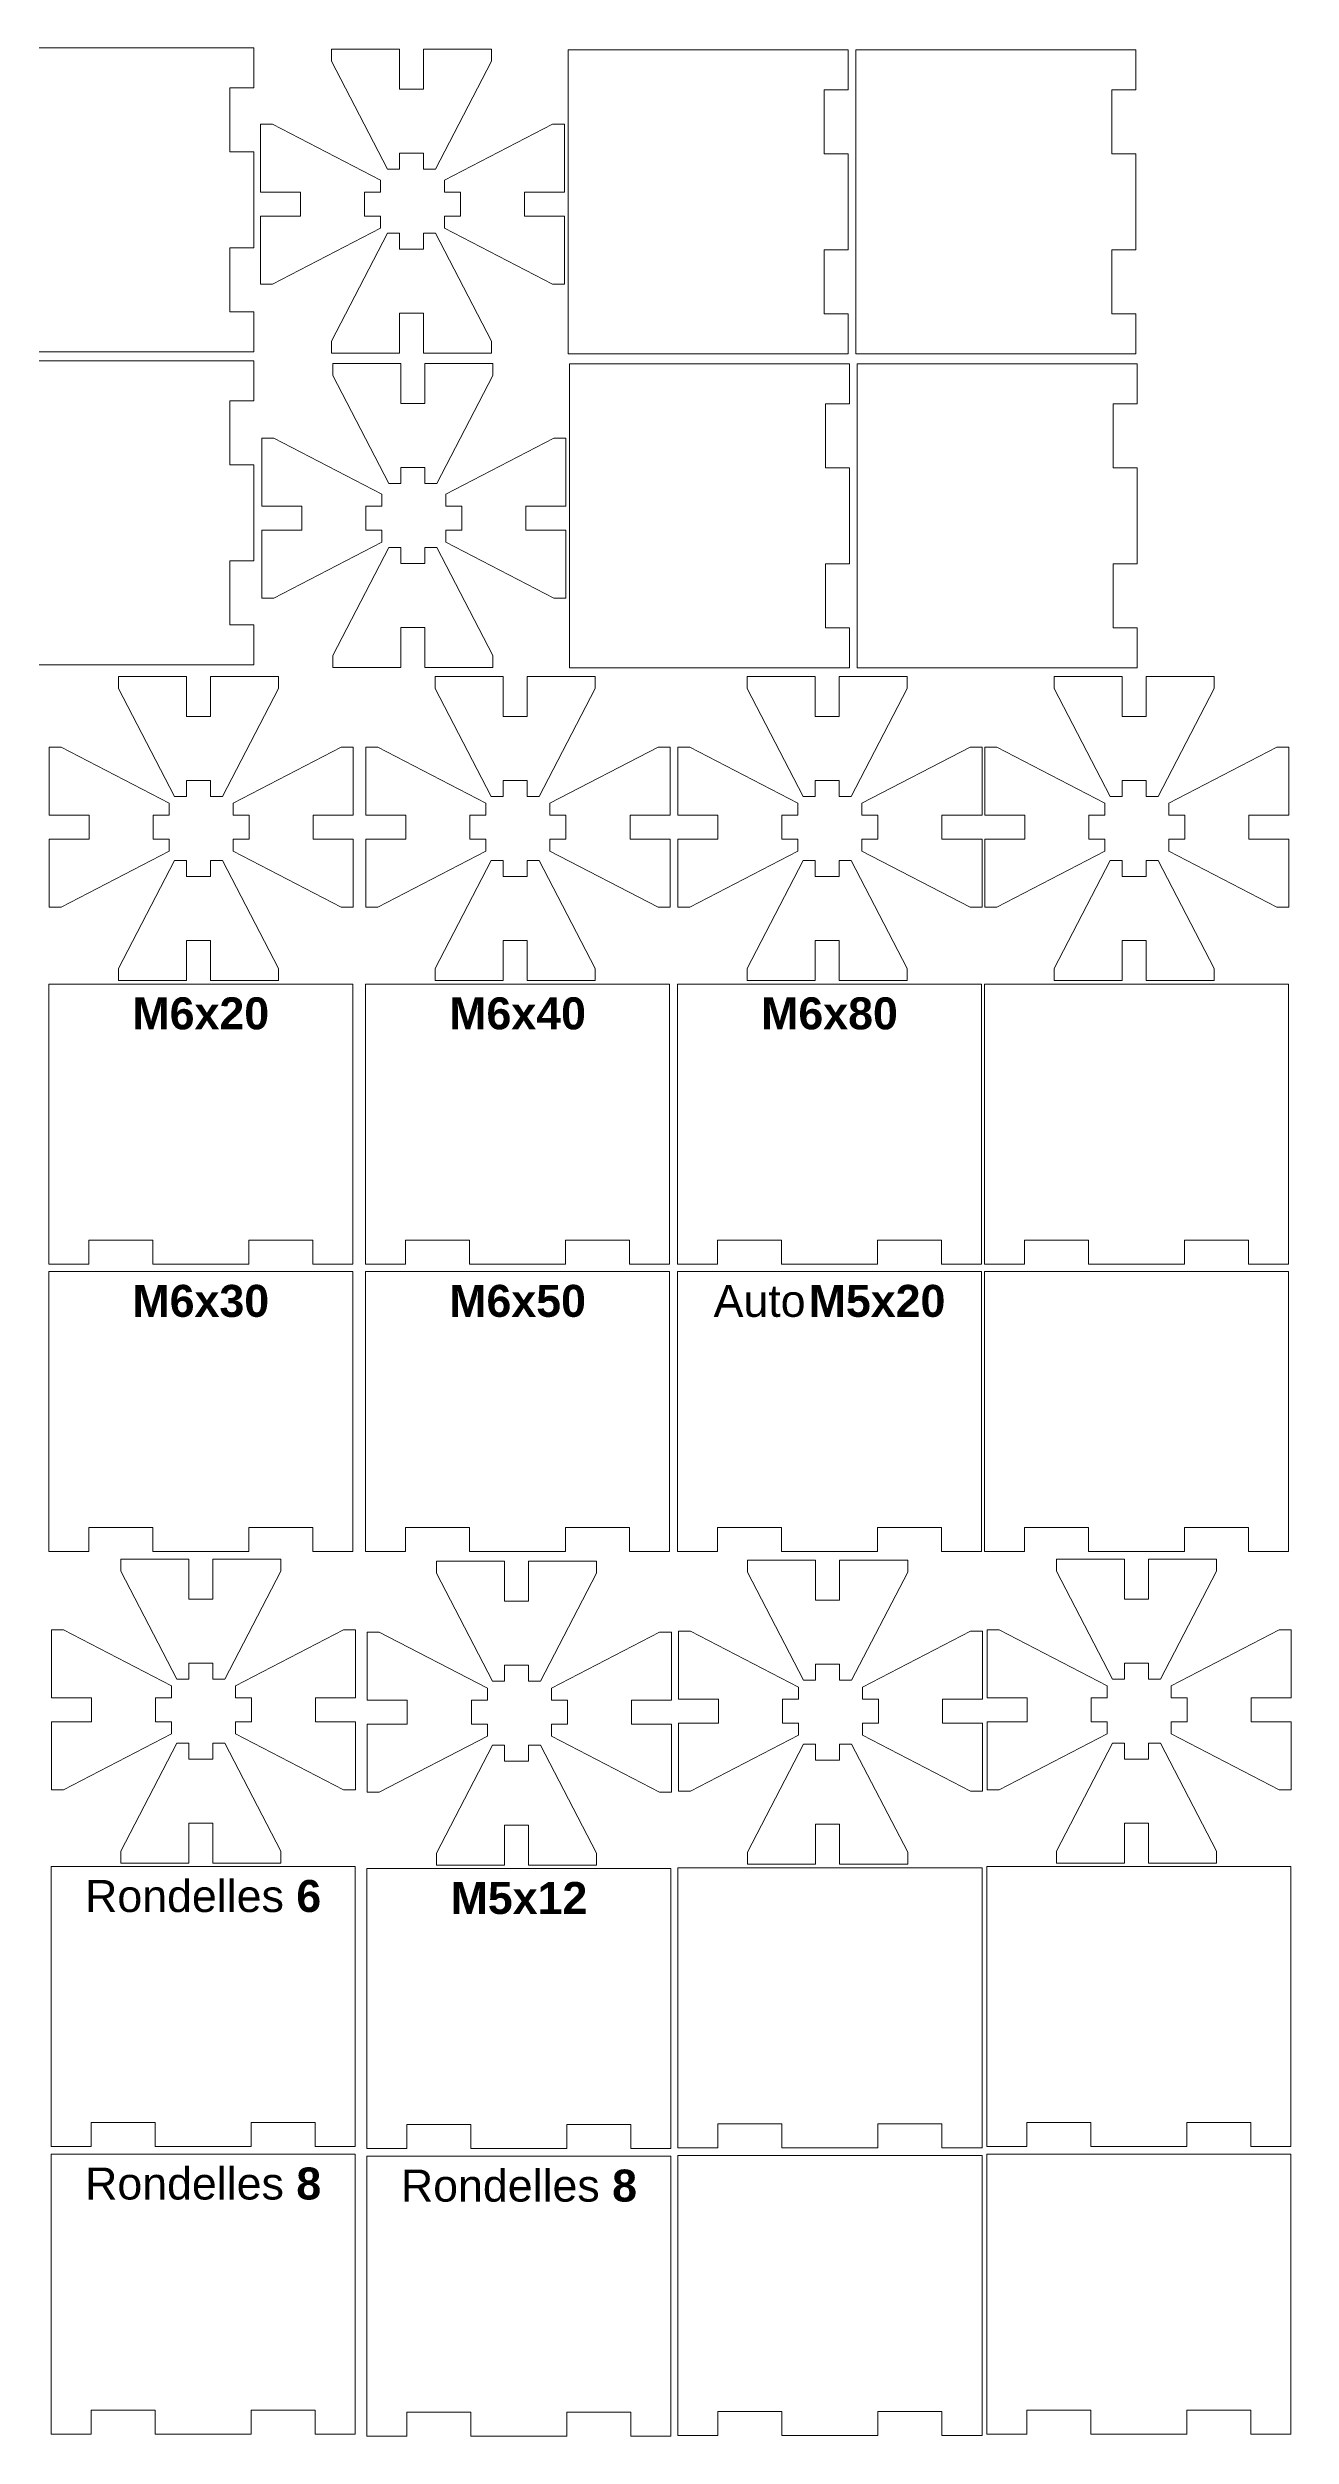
# Model space of a CAD drawing. Header units: millimetres. Extents: x 0 to 641, y 0 to 312.
# Drawn here: x 485.5 to 640.9, y 1 to 299.5 of the extents above; entities that cross this region are included whole.
import ezdxf

# ---------------------------------------------------------------- set-up
doc = ezdxf.new("R2010")
doc.units = ezdxf.units.MM
doc.layers.add('Symbols', color=2, linetype='Continuous', lineweight=100, true_color=0xffff00)
doc.layers.add('VISIBLE', color=7, linetype='Continuous', lineweight=5, true_color=0xffffff)
doc.styles.add('textstyle10', font='')
doc.styles.add('textstyle11', font='')
doc.styles.add('textstyle12', font='')
doc.styles.add('textstyle13', font='')
doc.styles.add('textstyle24', font='')
doc.styles.add('textstyle25', font='')
doc.styles.add('textstyle26', font='')
doc.styles.add('textstyle27', font='')
doc.styles.add('textstyle28', font='')
doc.styles.add('textstyle29', font='')
doc.styles.get('textstyle10').set_extended_font_data('Arial')
doc.styles.get('textstyle11').set_extended_font_data('Arial')
doc.styles.get('textstyle12').set_extended_font_data('Arial')
doc.styles.get('textstyle13').set_extended_font_data('Arial')
doc.styles.get('textstyle24').set_extended_font_data('Arial')
doc.styles.get('textstyle25').set_extended_font_data('Arial')
doc.styles.get('textstyle26').set_extended_font_data('Arial')
doc.styles.get('textstyle27').set_extended_font_data('Arial')
doc.styles.get('textstyle28').set_extended_font_data('Arial')
doc.styles.get('textstyle29').set_extended_font_data('Arial')

msp = doc.modelspace()

# ---------------------------------------------------------------- linework, layer by layer
at = {"layer": 'VISIBLE'}
for p, q in [((511.22, 299.51), (476.22, 299.51)), ((511.22, 294.51), (511.22, 299.51)), ((529.43, 299.32), (520.93, 299.32)), ((529.43, 299.32), (520.93, 299.32)), ((520.93, 299.32), (520.93, 297.82)), ((529.43, 294.32), (529.43, 299.32)), ((540.93, 299.32), (532.43, 299.32)), ((540.93, 299.32), (532.43, 299.32)), ((532.43, 294.32), (532.43, 299.32)), ((540.93, 299.32), (540.93, 297.82)), ((550.52, 261.26), (550.52, 299.26)), ((585.52, 299.26), (550.52, 299.26)), ((585.52, 294.26), (585.52, 299.26)), ((586.46, 261.26), (586.46, 299.26)), ((621.46, 299.26), (586.46, 299.26)), ((621.46, 294.26), (621.46, 299.26)), ((520.93, 297.82), (527.93, 284.32)), ((540.93, 297.82), (533.93, 284.32)), ((511.22, 294.51), (508.22, 294.51)), ((508.22, 294.51), (508.22, 286.51)), ((530.93, 294.32), (529.43, 294.32)), ((530.93, 294.32), (532.43, 294.32)), ((585.52, 294.26), (582.52, 294.26)), ((582.52, 294.26), (582.52, 286.26)), ((621.46, 294.26), (618.46, 294.26)), ((618.46, 294.26), (618.46, 286.26)), ((512.07, 289.97), (512.07, 281.47)), ((512.07, 289.97), (512.07, 281.47)), ((512.07, 289.97), (513.57, 289.97)), ((513.57, 289.97), (527.07, 282.97)), ((548.57, 289.97), (535.07, 282.97)), ((550.07, 289.97), (548.57, 289.97)), ((550.07, 289.97), (550.07, 281.47)), ((508.22, 286.51), (511.22, 286.51)), ((511.22, 274.51), (511.22, 286.51)), ((529.43, 284.32), (527.93, 284.32)), ((529.43, 286.32), (529.43, 284.32)), ((530.93, 286.32), (529.43, 286.32)), ((530.93, 286.32), (532.43, 286.32)), ((532.43, 286.32), (532.43, 284.32)), ((532.43, 284.32), (533.93, 284.32)), ((582.52, 286.26), (585.52, 286.26)), ((585.52, 274.26), (585.52, 286.26)), ((618.46, 286.26), (621.46, 286.26)), ((621.46, 274.26), (621.46, 286.26)), ((517.07, 281.47), (512.07, 281.47)), ((517.07, 279.97), (517.07, 281.47)), ((525.07, 279.97), (525.07, 281.47)), ((525.07, 281.47), (527.07, 281.47)), ((527.07, 281.47), (527.07, 282.97)), ((535.07, 281.47), (535.07, 282.97)), ((537.07, 281.47), (535.07, 281.47)), ((537.07, 279.97), (537.07, 281.47)), ((545.07, 281.47), (550.07, 281.47)), ((545.07, 279.97), (545.07, 281.47)), ((512.07, 278.47), (512.07, 269.97)), ((517.07, 278.47), (512.07, 278.47)), ((512.07, 278.47), (512.07, 269.97)), ((517.07, 279.97), (517.07, 278.47)), ((525.07, 279.97), (525.07, 278.47)), ((525.07, 278.47), (527.07, 278.47)), ((527.07, 278.47), (527.07, 276.97)), ((535.07, 278.47), (535.07, 276.97)), ((537.07, 278.47), (535.07, 278.47)), ((537.07, 279.97), (537.07, 278.47)), ((545.07, 279.97), (545.07, 278.47)), ((545.07, 278.47), (550.07, 278.47)), ((550.07, 278.47), (550.07, 269.97)), ((513.57, 269.97), (527.07, 276.97)), ((520.93, 262.82), (527.93, 276.32)), ((529.43, 276.32), (527.93, 276.32)), ((529.43, 274.32), (529.43, 276.32)), ((532.43, 276.32), (533.93, 276.32)), ((532.43, 274.32), (532.43, 276.32)), ((540.93, 262.82), (533.93, 276.32)), ((548.57, 269.97), (535.07, 276.97)), ((511.22, 274.51), (508.22, 274.51)), ((508.22, 274.51), (508.22, 266.51)), ((530.93, 274.32), (529.43, 274.32)), ((530.93, 274.32), (532.43, 274.32)), ((585.52, 274.26), (582.52, 274.26)), ((582.52, 274.26), (582.52, 266.26)), ((621.46, 274.26), (618.46, 274.26)), ((618.46, 274.26), (618.46, 266.26)), ((512.07, 269.97), (513.57, 269.97)), ((550.07, 269.97), (548.57, 269.97)), ((508.22, 266.51), (511.22, 266.51)), ((511.22, 261.51), (511.22, 266.51)), ((530.93, 266.32), (529.43, 266.32)), ((529.43, 266.32), (529.43, 261.32)), ((530.93, 266.32), (532.43, 266.32)), ((532.43, 266.32), (532.43, 261.32)), ((582.52, 266.26), (585.52, 266.26)), ((585.52, 261.26), (585.52, 266.26)), ((618.46, 266.26), (621.46, 266.26)), ((621.46, 261.26), (621.46, 266.26)), ((520.93, 261.32), (520.93, 262.82)), ((540.93, 261.32), (540.93, 262.82)), ((511.22, 261.51), (476.22, 261.51)), ((511.22, 260.38), (476.22, 260.38)), ((511.22, 255.38), (511.22, 260.38)), ((529.43, 261.32), (520.93, 261.32)), ((529.58, 260.06), (521.08, 260.06)), ((529.58, 260.06), (521.08, 260.06)), ((521.08, 260.06), (521.08, 258.56)), ((529.58, 255.06), (529.58, 260.06)), ((540.93, 261.32), (532.43, 261.32)), ((541.08, 260.06), (532.58, 260.06)), ((541.08, 260.06), (532.58, 260.06)), ((532.58, 255.06), (532.58, 260.06)), ((541.08, 260.06), (541.08, 258.56)), ((585.52, 261.26), (550.52, 261.26)), ((550.67, 222.01), (550.67, 260.01)), ((585.67, 260.01), (550.67, 260.01)), ((585.67, 255.01), (585.67, 260.01)), ((621.46, 261.26), (586.46, 261.26)), ((586.61, 222.01), (586.61, 260.01)), ((621.61, 260.01), (586.61, 260.01)), ((621.61, 255.01), (621.61, 260.01)), ((521.08, 258.56), (528.08, 245.06)), ((541.08, 258.56), (534.08, 245.06)), ((511.22, 255.38), (508.22, 255.38)), ((508.22, 255.38), (508.22, 247.38)), ((531.08, 255.06), (529.58, 255.06)), ((531.08, 255.06), (532.58, 255.06)), ((585.67, 255.01), (582.67, 255.01)), ((582.67, 255.01), (582.67, 247.01)), ((621.61, 255.01), (618.61, 255.01)), ((618.61, 255.01), (618.61, 247.01)), ((512.23, 250.72), (512.23, 242.22)), ((512.23, 250.72), (512.23, 242.22)), ((512.23, 250.72), (513.73, 250.72)), ((513.73, 250.72), (527.23, 243.72)), ((548.73, 250.72), (535.23, 243.72)), ((550.23, 250.72), (548.73, 250.72)), ((550.23, 250.72), (550.23, 242.22)), ((508.22, 247.38), (511.22, 247.38)), ((511.22, 235.38), (511.22, 247.38)), ((529.58, 245.06), (528.08, 245.06)), ((529.58, 247.06), (529.58, 245.06)), ((531.08, 247.06), (529.58, 247.06)), ((531.08, 247.06), (532.58, 247.06)), ((532.58, 247.06), (532.58, 245.06)), ((532.58, 245.06), (534.08, 245.06)), ((582.67, 247.01), (585.67, 247.01)), ((585.67, 235.01), (585.67, 247.01)), ((618.61, 247.01), (621.61, 247.01)), ((621.61, 235.01), (621.61, 247.01)), ((517.23, 242.22), (512.23, 242.22)), ((517.23, 240.72), (517.23, 242.22)), ((525.23, 240.72), (525.23, 242.22)), ((525.23, 242.22), (527.23, 242.22)), ((527.23, 242.22), (527.23, 243.72)), ((535.23, 242.22), (535.23, 243.72)), ((537.23, 242.22), (535.23, 242.22)), ((537.23, 240.72), (537.23, 242.22)), ((545.23, 242.22), (550.23, 242.22)), ((545.23, 240.72), (545.23, 242.22)), ((512.23, 239.22), (512.23, 230.72)), ((517.23, 239.22), (512.23, 239.22)), ((512.23, 239.22), (512.23, 230.72)), ((517.23, 240.72), (517.23, 239.22)), ((525.23, 240.72), (525.23, 239.22)), ((525.23, 239.22), (527.23, 239.22)), ((527.23, 239.22), (527.23, 237.72)), ((535.23, 239.22), (535.23, 237.72)), ((537.23, 239.22), (535.23, 239.22)), ((537.23, 240.72), (537.23, 239.22)), ((545.23, 240.72), (545.23, 239.22)), ((545.23, 239.22), (550.23, 239.22)), ((550.23, 239.22), (550.23, 230.72)), ((513.73, 230.72), (527.23, 237.72)), ((521.08, 223.56), (528.08, 237.06)), ((529.58, 237.06), (528.08, 237.06)), ((529.58, 235.06), (529.58, 237.06)), ((532.58, 237.06), (534.08, 237.06)), ((532.58, 235.06), (532.58, 237.06)), ((541.08, 223.56), (534.08, 237.06)), ((548.73, 230.72), (535.23, 237.72)), ((511.22, 235.38), (508.22, 235.38)), ((508.22, 235.38), (508.22, 227.38)), ((531.08, 235.06), (529.58, 235.06)), ((531.08, 235.06), (532.58, 235.06)), ((585.67, 235.01), (582.67, 235.01)), ((582.67, 235.01), (582.67, 227.01)), ((621.61, 235.01), (618.61, 235.01)), ((618.61, 235.01), (618.61, 227.01)), ((512.23, 230.72), (513.73, 230.72)), ((550.23, 230.72), (548.73, 230.72)), ((508.22, 227.38), (511.22, 227.38)), ((511.22, 222.38), (511.22, 227.38)), ((531.08, 227.06), (529.58, 227.06)), ((529.58, 227.06), (529.58, 222.06)), ((531.08, 227.06), (532.58, 227.06)), ((532.58, 227.06), (532.58, 222.06)), ((582.67, 227.01), (585.67, 227.01)), ((585.67, 222.01), (585.67, 227.01)), ((618.61, 227.01), (621.61, 227.01)), ((621.61, 222.01), (621.61, 227.01)), ((511.22, 222.38), (476.22, 222.38)), ((521.08, 222.06), (521.08, 223.56)), ((529.58, 222.06), (521.08, 222.06)), ((541.08, 222.06), (532.58, 222.06)), ((541.08, 222.06), (541.08, 223.56)), ((585.67, 222.01), (550.67, 222.01)), ((621.61, 222.01), (586.61, 222.01)), ((502.82, 220.93), (494.32, 220.93)), ((502.82, 220.93), (494.32, 220.93)), ((494.32, 220.93), (494.32, 219.43)), ((494.32, 219.43), (501.32, 205.93)), ((502.82, 215.93), (502.82, 220.93)), ((514.32, 220.93), (505.82, 220.93)), ((514.32, 220.93), (505.82, 220.93)), ((505.82, 215.93), (505.82, 220.93)), ((514.32, 219.43), (507.32, 205.93)), ((514.32, 220.93), (514.32, 219.43)), ((542.4, 220.93), (533.9, 220.93)), ((542.4, 220.93), (533.9, 220.93)), ((533.9, 220.93), (533.9, 219.43)), ((533.9, 219.43), (540.9, 205.93)), ((542.4, 215.93), (542.4, 220.93)), ((553.9, 220.93), (545.4, 220.93)), ((553.9, 220.93), (545.4, 220.93)), ((545.4, 215.93), (545.4, 220.93)), ((553.9, 219.43), (546.9, 205.93)), ((553.9, 220.93), (553.9, 219.43)), ((581.38, 220.93), (572.88, 220.93)), ((581.38, 220.93), (572.88, 220.93)), ((572.88, 220.93), (572.88, 219.43)), ((572.88, 219.43), (579.88, 205.93)), ((581.38, 215.93), (581.38, 220.93)), ((592.88, 220.93), (584.38, 220.93)), ((592.88, 220.93), (584.38, 220.93)), ((584.38, 215.93), (584.38, 220.93)), ((592.88, 219.43), (585.88, 205.93)), ((592.88, 220.93), (592.88, 219.43)), ((619.75, 220.93), (611.25, 220.93)), ((619.75, 220.93), (611.25, 220.93)), ((611.25, 220.93), (611.25, 219.43)), ((611.25, 219.43), (618.25, 205.93)), ((619.75, 215.93), (619.75, 220.93)), ((631.25, 220.93), (622.75, 220.93)), ((631.25, 220.93), (622.75, 220.93)), ((622.75, 215.93), (622.75, 220.93)), ((631.25, 219.43), (624.25, 205.93)), ((631.25, 220.93), (631.25, 219.43)), ((504.32, 215.93), (502.82, 215.93)), ((504.32, 215.93), (505.82, 215.93)), ((543.9, 215.93), (542.4, 215.93)), ((543.9, 215.93), (545.4, 215.93)), ((582.88, 215.93), (581.38, 215.93)), ((582.88, 215.93), (584.38, 215.93)), ((621.25, 215.93), (619.75, 215.93)), ((621.25, 215.93), (622.75, 215.93)), ((485.66, 203.57), (485.66, 212.07)), ((485.66, 212.07), (487.16, 212.07)), ((487.16, 212.07), (500.66, 205.07)), ((522.16, 212.07), (508.66, 205.07)), ((523.66, 212.07), (522.16, 212.07)), ((523.66, 203.57), (523.66, 212.07)), ((523.66, 203.57), (523.66, 212.07)), ((525.24, 203.57), (525.24, 212.07)), ((525.24, 212.07), (526.74, 212.07)), ((526.74, 212.07), (540.24, 205.07)), ((561.74, 212.07), (548.24, 205.07)), ((563.24, 212.07), (561.74, 212.07)), ((563.24, 203.57), (563.24, 212.07)), ((563.24, 203.57), (563.24, 212.07)), ((564.23, 203.57), (564.23, 212.07)), ((564.23, 212.07), (565.73, 212.07)), ((565.73, 212.07), (579.23, 205.07)), ((600.73, 212.07), (587.23, 205.07)), ((602.23, 212.07), (600.73, 212.07)), ((602.23, 203.57), (602.23, 212.07)), ((602.23, 203.57), (602.23, 212.07)), ((602.59, 203.57), (602.59, 212.07)), ((602.59, 212.07), (604.09, 212.07)), ((604.09, 212.07), (617.59, 205.07)), ((639.09, 212.07), (625.59, 205.07)), ((640.59, 212.07), (639.09, 212.07)), ((640.59, 203.57), (640.59, 212.07)), ((640.59, 203.57), (640.59, 212.07)), ((502.82, 207.93), (502.82, 205.93)), ((504.32, 207.93), (502.82, 207.93)), ((504.32, 207.93), (505.82, 207.93)), ((505.82, 207.93), (505.82, 205.93)), ((542.4, 207.93), (542.4, 205.93)), ((543.9, 207.93), (542.4, 207.93)), ((543.9, 207.93), (545.4, 207.93)), ((545.4, 207.93), (545.4, 205.93)), ((581.38, 207.93), (581.38, 205.93)), ((582.88, 207.93), (581.38, 207.93)), ((582.88, 207.93), (584.38, 207.93)), ((584.38, 207.93), (584.38, 205.93)), ((619.75, 207.93), (619.75, 205.93)), ((621.25, 207.93), (619.75, 207.93)), ((621.25, 207.93), (622.75, 207.93)), ((622.75, 207.93), (622.75, 205.93)), ((490.66, 203.57), (485.66, 203.57)), ((490.66, 202.07), (490.66, 203.57)), ((498.66, 202.07), (498.66, 203.57)), ((498.66, 203.57), (500.66, 203.57)), ((500.66, 203.57), (500.66, 205.07)), ((502.82, 205.93), (501.32, 205.93)), ((505.82, 205.93), (507.32, 205.93)), ((508.66, 203.57), (508.66, 205.07)), ((510.66, 203.57), (508.66, 203.57)), ((510.66, 202.07), (510.66, 203.57)), ((518.66, 202.07), (518.66, 203.57)), ((518.66, 203.57), (523.66, 203.57)), ((530.24, 203.57), (525.24, 203.57)), ((530.24, 202.07), (530.24, 203.57)), ((538.24, 202.07), (538.24, 203.57)), ((538.24, 203.57), (540.24, 203.57)), ((540.24, 203.57), (540.24, 205.07)), ((542.4, 205.93), (540.9, 205.93)), ((545.4, 205.93), (546.9, 205.93)), ((548.24, 203.57), (548.24, 205.07)), ((550.24, 203.57), (548.24, 203.57)), ((550.24, 202.07), (550.24, 203.57)), ((558.24, 202.07), (558.24, 203.57)), ((558.24, 203.57), (563.24, 203.57)), ((569.23, 203.57), (564.23, 203.57)), ((569.23, 202.07), (569.23, 203.57)), ((577.23, 202.07), (577.23, 203.57)), ((577.23, 203.57), (579.23, 203.57)), ((579.23, 203.57), (579.23, 205.07)), ((581.38, 205.93), (579.88, 205.93)), ((584.38, 205.93), (585.88, 205.93)), ((587.23, 203.57), (587.23, 205.07)), ((589.23, 203.57), (587.23, 203.57)), ((589.23, 202.07), (589.23, 203.57)), ((597.23, 202.07), (597.23, 203.57)), ((597.23, 203.57), (602.23, 203.57)), ((607.59, 203.57), (602.59, 203.57)), ((607.59, 202.07), (607.59, 203.57)), ((615.59, 202.07), (615.59, 203.57)), ((615.59, 203.57), (617.59, 203.57)), ((617.59, 203.57), (617.59, 205.07)), ((619.75, 205.93), (618.25, 205.93)), ((622.75, 205.93), (624.25, 205.93)), ((625.59, 203.57), (625.59, 205.07)), ((627.59, 203.57), (625.59, 203.57)), ((627.59, 202.07), (627.59, 203.57)), ((635.59, 202.07), (635.59, 203.57)), ((635.59, 203.57), (640.59, 203.57)), ((490.66, 200.57), (485.66, 200.57)), ((485.66, 192.07), (485.66, 200.57)), ((490.66, 202.07), (490.66, 200.57)), ((498.66, 202.07), (498.66, 200.57)), ((498.66, 200.57), (500.66, 200.57)), ((500.66, 200.57), (500.66, 199.07)), ((510.66, 200.57), (508.66, 200.57)), ((508.66, 200.57), (508.66, 199.07)), ((510.66, 202.07), (510.66, 200.57)), ((518.66, 202.07), (518.66, 200.57)), ((518.66, 200.57), (523.66, 200.57)), ((523.66, 192.07), (523.66, 200.57)), ((523.66, 192.07), (523.66, 200.57)), ((530.24, 200.57), (525.24, 200.57)), ((525.24, 192.07), (525.24, 200.57)), ((530.24, 202.07), (530.24, 200.57)), ((538.24, 202.07), (538.24, 200.57)), ((538.24, 200.57), (540.24, 200.57)), ((540.24, 200.57), (540.24, 199.07)), ((550.24, 200.57), (548.24, 200.57)), ((548.24, 200.57), (548.24, 199.07)), ((550.24, 202.07), (550.24, 200.57)), ((558.24, 202.07), (558.24, 200.57)), ((558.24, 200.57), (563.24, 200.57)), ((563.24, 192.07), (563.24, 200.57)), ((563.24, 192.07), (563.24, 200.57)), ((569.23, 200.57), (564.23, 200.57)), ((564.23, 192.07), (564.23, 200.57)), ((569.23, 202.07), (569.23, 200.57)), ((577.23, 202.07), (577.23, 200.57)), ((577.23, 200.57), (579.23, 200.57)), ((579.23, 200.57), (579.23, 199.07)), ((589.23, 200.57), (587.23, 200.57)), ((587.23, 200.57), (587.23, 199.07)), ((589.23, 202.07), (589.23, 200.57)), ((597.23, 202.07), (597.23, 200.57)), ((597.23, 200.57), (602.23, 200.57)), ((602.23, 192.07), (602.23, 200.57)), ((602.23, 192.07), (602.23, 200.57)), ((607.59, 200.57), (602.59, 200.57)), ((602.59, 192.07), (602.59, 200.57)), ((607.59, 202.07), (607.59, 200.57)), ((615.59, 202.07), (615.59, 200.57)), ((615.59, 200.57), (617.59, 200.57)), ((617.59, 200.57), (617.59, 199.07)), ((627.59, 200.57), (625.59, 200.57)), ((625.59, 200.57), (625.59, 199.07)), ((627.59, 202.07), (627.59, 200.57)), ((635.59, 202.07), (635.59, 200.57)), ((635.59, 200.57), (640.59, 200.57)), ((640.59, 192.07), (640.59, 200.57)), ((640.59, 192.07), (640.59, 200.57)), ((487.16, 192.07), (500.66, 199.07)), ((494.32, 184.43), (501.32, 197.93)), ((502.82, 197.93), (501.32, 197.93)), ((502.82, 195.93), (502.82, 197.93)), ((505.82, 197.93), (507.32, 197.93)), ((505.82, 195.93), (505.82, 197.93)), ((514.32, 184.43), (507.32, 197.93)), ((522.16, 192.07), (508.66, 199.07)), ((526.74, 192.07), (540.24, 199.07)), ((533.9, 184.43), (540.9, 197.93)), ((542.4, 197.93), (540.9, 197.93)), ((542.4, 195.93), (542.4, 197.93)), ((545.4, 197.93), (546.9, 197.93)), ((545.4, 195.93), (545.4, 197.93)), ((553.9, 184.43), (546.9, 197.93)), ((561.74, 192.07), (548.24, 199.07)), ((565.73, 192.07), (579.23, 199.07)), ((572.88, 184.43), (579.88, 197.93)), ((581.38, 197.93), (579.88, 197.93)), ((581.38, 195.93), (581.38, 197.93)), ((584.38, 197.93), (585.88, 197.93)), ((584.38, 195.93), (584.38, 197.93)), ((592.88, 184.43), (585.88, 197.93)), ((600.73, 192.07), (587.23, 199.07)), ((604.09, 192.07), (617.59, 199.07)), ((611.25, 184.43), (618.25, 197.93)), ((619.75, 197.93), (618.25, 197.93)), ((619.75, 195.93), (619.75, 197.93)), ((622.75, 197.93), (624.25, 197.93)), ((622.75, 195.93), (622.75, 197.93)), ((631.25, 184.43), (624.25, 197.93)), ((639.09, 192.07), (625.59, 199.07)), ((504.32, 195.93), (502.82, 195.93)), ((504.32, 195.93), (505.82, 195.93)), ((543.9, 195.93), (542.4, 195.93)), ((543.9, 195.93), (545.4, 195.93)), ((582.88, 195.93), (581.38, 195.93)), ((582.88, 195.93), (584.38, 195.93)), ((621.25, 195.93), (619.75, 195.93)), ((621.25, 195.93), (622.75, 195.93)), ((485.66, 192.07), (487.16, 192.07)), ((523.66, 192.07), (522.16, 192.07)), ((525.24, 192.07), (526.74, 192.07)), ((563.24, 192.07), (561.74, 192.07)), ((564.23, 192.07), (565.73, 192.07)), ((602.23, 192.07), (600.73, 192.07)), ((602.59, 192.07), (604.09, 192.07)), ((640.59, 192.07), (639.09, 192.07)), ((504.32, 187.93), (502.82, 187.93)), ((502.82, 187.93), (502.82, 182.93)), ((504.32, 187.93), (505.82, 187.93)), ((505.82, 187.93), (505.82, 182.93)), ((543.9, 187.93), (542.4, 187.93)), ((542.4, 187.93), (542.4, 182.93)), ((543.9, 187.93), (545.4, 187.93)), ((545.4, 187.93), (545.4, 182.93)), ((582.88, 187.93), (581.38, 187.93)), ((581.38, 187.93), (581.38, 182.93)), ((582.88, 187.93), (584.38, 187.93)), ((584.38, 187.93), (584.38, 182.93)), ((621.25, 187.93), (619.75, 187.93)), ((619.75, 187.93), (619.75, 182.93)), ((621.25, 187.93), (622.75, 187.93)), ((622.75, 187.93), (622.75, 182.93)), ((485.6, 182.48), (523.6, 182.48)), ((485.6, 147.48), (485.6, 182.48)), ((494.32, 182.93), (494.32, 184.43)), ((502.82, 182.93), (494.32, 182.93)), ((514.32, 182.93), (505.82, 182.93)), ((514.32, 182.93), (514.32, 184.43)), ((523.6, 147.48), (523.6, 182.48)), ((525.19, 182.48), (563.19, 182.48)), ((525.19, 147.48), (525.19, 182.48)), ((533.9, 182.93), (533.9, 184.43)), ((542.4, 182.93), (533.9, 182.93)), ((553.9, 182.93), (545.4, 182.93)), ((553.9, 182.93), (553.9, 184.43)), ((563.19, 147.48), (563.19, 182.48)), ((564.17, 182.48), (602.17, 182.48)), ((564.17, 147.48), (564.17, 182.48)), ((572.88, 182.93), (572.88, 184.43)), ((581.38, 182.93), (572.88, 182.93)), ((592.88, 182.93), (584.38, 182.93)), ((592.88, 182.93), (592.88, 184.43)), ((602.17, 147.48), (602.17, 182.48)), ((602.53, 182.48), (640.53, 182.48)), ((602.53, 147.48), (602.53, 182.48)), ((611.25, 182.93), (611.25, 184.43)), ((619.75, 182.93), (611.25, 182.93)), ((631.25, 182.93), (622.75, 182.93)), ((631.25, 182.93), (631.25, 184.43)), ((640.53, 147.48), (640.53, 182.48)), ((490.6, 150.48), (490.6, 147.48)), ((498.6, 150.48), (490.6, 150.48)), ((498.6, 147.48), (498.6, 150.48)), ((518.6, 150.48), (510.6, 150.48)), ((510.6, 150.48), (510.6, 147.48)), ((518.6, 147.48), (518.6, 150.48)), ((530.19, 150.48), (530.19, 147.48)), ((538.19, 150.48), (530.19, 150.48)), ((538.19, 147.48), (538.19, 150.48)), ((558.19, 150.48), (550.19, 150.48)), ((550.19, 150.48), (550.19, 147.48)), ((558.19, 147.48), (558.19, 150.48)), ((569.17, 150.48), (569.17, 147.48)), ((577.17, 150.48), (569.17, 150.48)), ((577.17, 147.48), (577.17, 150.48)), ((597.17, 150.48), (589.17, 150.48)), ((589.17, 150.48), (589.17, 147.48)), ((597.17, 147.48), (597.17, 150.48)), ((607.53, 150.48), (607.53, 147.48)), ((615.53, 150.48), (607.53, 150.48)), ((615.53, 147.48), (615.53, 150.48)), ((635.53, 150.48), (627.53, 150.48)), ((627.53, 150.48), (627.53, 147.48)), ((635.53, 147.48), (635.53, 150.48)), ((485.6, 147.48), (490.6, 147.48)), ((485.6, 146.54), (523.6, 146.54)), ((485.6, 111.54), (485.6, 146.54)), ((498.6, 147.48), (510.6, 147.48)), ((518.6, 147.48), (523.6, 147.48)), ((523.6, 111.54), (523.6, 146.54)), ((525.19, 147.48), (530.19, 147.48)), ((525.19, 146.54), (563.19, 146.54)), ((525.19, 111.54), (525.19, 146.54)), ((538.19, 147.48), (550.19, 147.48)), ((558.19, 147.48), (563.19, 147.48)), ((563.19, 111.54), (563.19, 146.54)), ((564.17, 147.48), (569.17, 147.48)), ((564.17, 146.54), (602.17, 146.54)), ((564.17, 111.54), (564.17, 146.54)), ((577.17, 147.48), (589.17, 147.48)), ((597.17, 147.48), (602.17, 147.48)), ((602.17, 111.54), (602.17, 146.54)), ((602.53, 147.48), (607.53, 147.48)), ((602.53, 146.54), (640.53, 146.54)), ((602.53, 111.54), (602.53, 146.54)), ((615.53, 147.48), (627.53, 147.48)), ((635.53, 147.48), (640.53, 147.48)), ((640.53, 111.54), (640.53, 146.54)), ((490.6, 114.54), (490.6, 111.54)), ((498.6, 114.54), (490.6, 114.54)), ((498.6, 111.54), (498.6, 114.54)), ((518.6, 114.54), (510.6, 114.54)), ((510.6, 114.54), (510.6, 111.54)), ((518.6, 111.54), (518.6, 114.54)), ((530.19, 114.54), (530.19, 111.54)), ((538.19, 114.54), (530.19, 114.54)), ((538.19, 111.54), (538.19, 114.54)), ((558.19, 114.54), (550.19, 114.54)), ((550.19, 114.54), (550.19, 111.54)), ((558.19, 111.54), (558.19, 114.54)), ((569.17, 114.54), (569.17, 111.54)), ((577.17, 114.54), (569.17, 114.54)), ((577.17, 111.54), (577.17, 114.54)), ((597.17, 114.54), (589.17, 114.54)), ((589.17, 114.54), (589.17, 111.54)), ((597.17, 111.54), (597.17, 114.54)), ((607.53, 114.54), (607.53, 111.54)), ((615.53, 114.54), (607.53, 114.54)), ((615.53, 111.54), (615.53, 114.54)), ((635.53, 114.54), (627.53, 114.54)), ((627.53, 114.54), (627.53, 111.54)), ((635.53, 111.54), (635.53, 114.54)), ((485.6, 111.54), (490.6, 111.54)), ((503.1, 110.6), (494.6, 110.6)), ((503.1, 110.6), (494.6, 110.6)), ((494.6, 110.6), (494.6, 109.1)), ((498.6, 111.54), (510.6, 111.54)), ((503.1, 105.6), (503.1, 110.6)), ((514.6, 110.6), (506.1, 110.6)), ((514.6, 110.6), (506.1, 110.6)), ((506.1, 105.6), (506.1, 110.6)), ((514.6, 110.6), (514.6, 109.1)), ((518.6, 111.54), (523.6, 111.54)), ((525.19, 111.54), (530.19, 111.54)), ((538.19, 111.54), (550.19, 111.54)), ((558.19, 111.54), (563.19, 111.54)), ((564.17, 111.54), (569.17, 111.54)), ((577.17, 111.54), (589.17, 111.54)), ((597.17, 111.54), (602.17, 111.54)), ((602.53, 111.54), (607.53, 111.54)), ((620.03, 110.6), (611.53, 110.6)), ((620.03, 110.6), (611.53, 110.6)), ((611.53, 110.6), (611.53, 109.1)), ((615.53, 111.54), (627.53, 111.54)), ((620.03, 105.6), (620.03, 110.6)), ((631.53, 110.6), (623.03, 110.6)), ((631.53, 110.6), (623.03, 110.6)), ((623.03, 105.6), (623.03, 110.6)), ((631.53, 110.6), (631.53, 109.1)), ((635.53, 111.54), (640.53, 111.54)), ((494.6, 109.1), (501.6, 95.6)), ((514.6, 109.1), (507.6, 95.6)), ((542.57, 110.34), (534.07, 110.34)), ((542.57, 110.34), (534.07, 110.34)), ((534.07, 110.34), (534.07, 108.84)), ((534.07, 108.84), (541.07, 95.34)), ((542.57, 105.34), (542.57, 110.34)), ((554.07, 110.34), (545.57, 110.34)), ((554.07, 110.34), (545.57, 110.34)), ((545.57, 105.34), (545.57, 110.34)), ((554.07, 108.84), (547.07, 95.34)), ((554.07, 110.34), (554.07, 108.84)), ((581.44, 110.45), (572.94, 110.45)), ((581.44, 110.45), (572.94, 110.45)), ((572.94, 110.45), (572.94, 108.95)), ((572.94, 108.95), (579.94, 95.45)), ((581.44, 105.45), (581.44, 110.45)), ((592.94, 110.45), (584.44, 110.45)), ((592.94, 110.45), (584.44, 110.45)), ((584.44, 105.45), (584.44, 110.45)), ((592.94, 108.95), (585.94, 95.45)), ((592.94, 110.45), (592.94, 108.95)), ((611.53, 109.1), (618.53, 95.6)), ((631.53, 109.1), (624.53, 95.6)), ((504.6, 105.6), (503.1, 105.6)), ((504.6, 105.6), (506.1, 105.6)), ((544.07, 105.34), (542.57, 105.34)), ((544.07, 105.34), (545.57, 105.34)), ((582.94, 105.45), (581.44, 105.45)), ((582.94, 105.45), (584.44, 105.45)), ((621.53, 105.6), (620.03, 105.6)), ((621.53, 105.6), (623.03, 105.6)), ((485.94, 93.24), (485.94, 101.74)), ((485.94, 101.74), (487.44, 101.74)), ((487.44, 101.74), (500.94, 94.74)), ((522.44, 101.74), (508.94, 94.74)), ((523.94, 101.74), (522.44, 101.74)), ((523.94, 93.24), (523.94, 101.74)), ((523.94, 93.24), (523.94, 101.74)), ((564.28, 93.09), (564.28, 101.59)), ((564.28, 101.59), (565.78, 101.59)), ((565.78, 101.59), (579.28, 94.59)), ((600.78, 101.59), (587.28, 94.59)), ((602.28, 101.59), (600.78, 101.59)), ((602.28, 93.09), (602.28, 101.59)), ((602.28, 93.09), (602.28, 101.59)), ((602.87, 93.24), (602.87, 101.74)), ((602.87, 101.74), (604.37, 101.74)), ((604.37, 101.74), (617.87, 94.74)), ((639.37, 101.74), (625.87, 94.74)), ((640.87, 101.74), (639.37, 101.74)), ((640.87, 93.24), (640.87, 101.74)), ((640.87, 93.24), (640.87, 101.74)), ((525.41, 92.98), (525.41, 101.48)), ((525.41, 101.48), (526.91, 101.48)), ((526.91, 101.48), (540.41, 94.48)), ((561.91, 101.48), (548.41, 94.48)), ((563.41, 101.48), (561.91, 101.48)), ((563.41, 92.98), (563.41, 101.48)), ((563.41, 92.98), (563.41, 101.48)), ((503.1, 95.6), (501.6, 95.6)), ((503.1, 97.6), (503.1, 95.6)), ((504.6, 97.6), (503.1, 97.6)), ((504.6, 97.6), (506.1, 97.6)), ((506.1, 97.6), (506.1, 95.6)), ((506.1, 95.6), (507.6, 95.6)), ((542.57, 97.34), (542.57, 95.34)), ((544.07, 97.34), (542.57, 97.34)), ((544.07, 97.34), (545.57, 97.34)), ((545.57, 97.34), (545.57, 95.34)), ((581.44, 97.45), (581.44, 95.45)), ((582.94, 97.45), (581.44, 97.45)), ((582.94, 97.45), (584.44, 97.45)), ((584.44, 97.45), (584.44, 95.45)), ((620.03, 95.6), (618.53, 95.6)), ((620.03, 97.6), (620.03, 95.6)), ((621.53, 97.6), (620.03, 97.6)), ((621.53, 97.6), (623.03, 97.6)), ((623.03, 97.6), (623.03, 95.6)), ((623.03, 95.6), (624.53, 95.6)), ((490.94, 93.24), (485.94, 93.24)), ((490.94, 91.74), (490.94, 93.24)), ((498.94, 91.74), (498.94, 93.24)), ((498.94, 93.24), (500.94, 93.24)), ((500.94, 93.24), (500.94, 94.74)), ((508.94, 93.24), (508.94, 94.74)), ((510.94, 93.24), (508.94, 93.24)), ((510.94, 91.74), (510.94, 93.24)), ((518.94, 91.74), (518.94, 93.24)), ((518.94, 93.24), (523.94, 93.24)), ((530.41, 92.98), (525.41, 92.98)), ((530.41, 91.48), (530.41, 92.98)), ((538.41, 91.48), (538.41, 92.98)), ((538.41, 92.98), (540.41, 92.98)), ((540.41, 92.98), (540.41, 94.48)), ((542.57, 95.34), (541.07, 95.34)), ((545.57, 95.34), (547.07, 95.34)), ((548.41, 92.98), (548.41, 94.48)), ((550.41, 92.98), (548.41, 92.98)), ((550.41, 91.48), (550.41, 92.98)), ((558.41, 91.48), (558.41, 92.98)), ((558.41, 92.98), (563.41, 92.98)), ((569.28, 93.09), (564.28, 93.09)), ((569.28, 91.59), (569.28, 93.09)), ((577.28, 91.59), (577.28, 93.09)), ((577.28, 93.09), (579.28, 93.09)), ((579.28, 93.09), (579.28, 94.59)), ((581.44, 95.45), (579.94, 95.45)), ((584.44, 95.45), (585.94, 95.45)), ((587.28, 93.09), (587.28, 94.59)), ((589.28, 93.09), (587.28, 93.09)), ((589.28, 91.59), (589.28, 93.09)), ((597.28, 91.59), (597.28, 93.09)), ((597.28, 93.09), (602.28, 93.09)), ((607.87, 93.24), (602.87, 93.24)), ((607.87, 91.74), (607.87, 93.24)), ((615.87, 91.74), (615.87, 93.24)), ((615.87, 93.24), (617.87, 93.24)), ((617.87, 93.24), (617.87, 94.74)), ((625.87, 93.24), (625.87, 94.74)), ((627.87, 93.24), (625.87, 93.24)), ((627.87, 91.74), (627.87, 93.24)), ((635.87, 91.74), (635.87, 93.24)), ((635.87, 93.24), (640.87, 93.24)), ((490.94, 90.24), (485.94, 90.24)), ((485.94, 81.74), (485.94, 90.24)), ((490.94, 91.74), (490.94, 90.24)), ((498.94, 91.74), (498.94, 90.24)), ((498.94, 90.24), (500.94, 90.24)), ((500.94, 90.24), (500.94, 88.74)), ((510.94, 90.24), (508.94, 90.24)), ((508.94, 90.24), (508.94, 88.74)), ((510.94, 91.74), (510.94, 90.24)), ((518.94, 91.74), (518.94, 90.24)), ((518.94, 90.24), (523.94, 90.24)), ((523.94, 81.74), (523.94, 90.24)), ((523.94, 81.74), (523.94, 90.24)), ((530.41, 89.98), (525.41, 89.98)), ((525.41, 81.48), (525.41, 89.98)), ((530.41, 91.48), (530.41, 89.98)), ((538.41, 91.48), (538.41, 89.98)), ((538.41, 89.98), (540.41, 89.98)), ((540.41, 89.98), (540.41, 88.48)), ((550.41, 89.98), (548.41, 89.98)), ((548.41, 89.98), (548.41, 88.48)), ((550.41, 91.48), (550.41, 89.98)), ((558.41, 91.48), (558.41, 89.98)), ((558.41, 89.98), (563.41, 89.98)), ((563.41, 81.48), (563.41, 89.98)), ((563.41, 81.48), (563.41, 89.98)), ((569.28, 90.09), (564.28, 90.09)), ((564.28, 81.59), (564.28, 90.09)), ((569.28, 91.59), (569.28, 90.09)), ((577.28, 91.59), (577.28, 90.09)), ((577.28, 90.09), (579.28, 90.09)), ((579.28, 90.09), (579.28, 88.59)), ((589.28, 90.09), (587.28, 90.09)), ((587.28, 90.09), (587.28, 88.59)), ((589.28, 91.59), (589.28, 90.09)), ((597.28, 91.59), (597.28, 90.09)), ((597.28, 90.09), (602.28, 90.09)), ((602.28, 81.59), (602.28, 90.09)), ((602.28, 81.59), (602.28, 90.09)), ((607.87, 90.24), (602.87, 90.24)), ((602.87, 81.74), (602.87, 90.24)), ((607.87, 91.74), (607.87, 90.24)), ((615.87, 91.74), (615.87, 90.24)), ((615.87, 90.24), (617.87, 90.24)), ((617.87, 90.24), (617.87, 88.74)), ((627.87, 90.24), (625.87, 90.24)), ((625.87, 90.24), (625.87, 88.74)), ((627.87, 91.74), (627.87, 90.24)), ((635.87, 91.74), (635.87, 90.24)), ((635.87, 90.24), (640.87, 90.24)), ((640.87, 81.74), (640.87, 90.24)), ((640.87, 81.74), (640.87, 90.24)), ((487.44, 81.74), (500.94, 88.74)), ((494.6, 74.1), (501.6, 87.6)), ((503.1, 87.6), (501.6, 87.6)), ((503.1, 85.6), (503.1, 87.6)), ((506.1, 87.6), (507.6, 87.6)), ((506.1, 85.6), (506.1, 87.6)), ((514.6, 74.1), (507.6, 87.6)), ((522.44, 81.74), (508.94, 88.74)), ((526.91, 81.48), (540.41, 88.48)), ((534.07, 73.84), (541.07, 87.34)), ((542.57, 87.34), (541.07, 87.34)), ((542.57, 85.34), (542.57, 87.34)), ((545.57, 87.34), (547.07, 87.34)), ((545.57, 85.34), (545.57, 87.34)), ((554.07, 73.84), (547.07, 87.34)), ((561.91, 81.48), (548.41, 88.48)), ((565.78, 81.59), (579.28, 88.59)), ((572.94, 73.95), (579.94, 87.45)), ((581.44, 87.45), (579.94, 87.45)), ((581.44, 85.45), (581.44, 87.45)), ((584.44, 87.45), (585.94, 87.45)), ((584.44, 85.45), (584.44, 87.45)), ((592.94, 73.95), (585.94, 87.45)), ((600.78, 81.59), (587.28, 88.59)), ((604.37, 81.74), (617.87, 88.74)), ((611.53, 74.1), (618.53, 87.6)), ((620.03, 87.6), (618.53, 87.6)), ((620.03, 85.6), (620.03, 87.6)), ((623.03, 87.6), (624.53, 87.6)), ((623.03, 85.6), (623.03, 87.6)), ((631.53, 74.1), (624.53, 87.6)), ((639.37, 81.74), (625.87, 88.74)), ((504.6, 85.6), (503.1, 85.6)), ((504.6, 85.6), (506.1, 85.6)), ((544.07, 85.34), (542.57, 85.34)), ((544.07, 85.34), (545.57, 85.34)), ((582.94, 85.45), (581.44, 85.45)), ((582.94, 85.45), (584.44, 85.45)), ((621.53, 85.6), (620.03, 85.6)), ((621.53, 85.6), (623.03, 85.6)), ((485.94, 81.74), (487.44, 81.74)), ((523.94, 81.74), (522.44, 81.74)), ((525.41, 81.48), (526.91, 81.48)), ((563.41, 81.48), (561.91, 81.48)), ((564.28, 81.59), (565.78, 81.59)), ((602.28, 81.59), (600.78, 81.59)), ((602.87, 81.74), (604.37, 81.74)), ((640.87, 81.74), (639.37, 81.74)), ((504.6, 77.6), (503.1, 77.6)), ((503.1, 77.6), (503.1, 72.6)), ((504.6, 77.6), (506.1, 77.6)), ((506.1, 77.6), (506.1, 72.6)), ((544.07, 77.34), (542.57, 77.34)), ((542.57, 77.34), (542.57, 72.34)), ((544.07, 77.34), (545.57, 77.34)), ((545.57, 77.34), (545.57, 72.34)), ((582.94, 77.45), (581.44, 77.45)), ((581.44, 77.45), (581.44, 72.45)), ((582.94, 77.45), (584.44, 77.45)), ((584.44, 77.45), (584.44, 72.45)), ((621.53, 77.6), (620.03, 77.6)), ((620.03, 77.6), (620.03, 72.6)), ((621.53, 77.6), (623.03, 77.6)), ((623.03, 77.6), (623.03, 72.6)), ((485.89, 72.15), (523.89, 72.15)), ((485.89, 37.15), (485.89, 72.15)), ((494.6, 72.6), (494.6, 74.1)), ((503.1, 72.6), (494.6, 72.6)), ((514.6, 72.6), (506.1, 72.6)), ((514.6, 72.6), (514.6, 74.1)), ((523.89, 37.15), (523.89, 72.15)), ((525.36, 71.9), (563.36, 71.9)), ((525.36, 36.9), (525.36, 71.9)), ((534.07, 72.34), (534.07, 73.84)), ((542.57, 72.34), (534.07, 72.34)), ((554.07, 72.34), (545.57, 72.34)), ((554.07, 72.34), (554.07, 73.84)), ((563.36, 36.9), (563.36, 71.9)), ((564.23, 72), (602.23, 72)), ((564.23, 37), (564.23, 72)), ((572.94, 72.45), (572.94, 73.95)), ((581.44, 72.45), (572.94, 72.45)), ((592.94, 72.45), (584.44, 72.45)), ((592.94, 72.45), (592.94, 73.95)), ((602.23, 37), (602.23, 72)), ((602.82, 72.15), (640.82, 72.15)), ((602.82, 37.15), (602.82, 72.15)), ((611.53, 72.6), (611.53, 74.1)), ((620.03, 72.6), (611.53, 72.6)), ((631.53, 72.6), (623.03, 72.6)), ((631.53, 72.6), (631.53, 74.1)), ((640.82, 37.15), (640.82, 72.15)), ((490.89, 40.15), (490.89, 37.15)), ((498.89, 40.15), (490.89, 40.15)), ((498.89, 37.15), (498.89, 40.15)), ((518.89, 40.15), (510.89, 40.15)), ((510.89, 40.15), (510.89, 37.15)), ((518.89, 37.15), (518.89, 40.15)), ((530.36, 39.9), (530.36, 36.9)), ((538.36, 39.9), (530.36, 39.9)), ((538.36, 36.9), (538.36, 39.9)), ((558.36, 39.9), (550.36, 39.9)), ((550.36, 39.9), (550.36, 36.9)), ((558.36, 36.9), (558.36, 39.9)), ((569.23, 40), (569.23, 37)), ((577.23, 40), (569.23, 40)), ((577.23, 37), (577.23, 40)), ((597.23, 40), (589.23, 40)), ((589.23, 40), (589.23, 37)), ((597.23, 37), (597.23, 40)), ((607.82, 40.15), (607.82, 37.15)), ((615.82, 40.15), (607.82, 40.15)), ((615.82, 37.15), (615.82, 40.15)), ((635.82, 40.15), (627.82, 40.15)), ((627.82, 40.15), (627.82, 37.15)), ((635.82, 37.15), (635.82, 40.15)), ((485.89, 37.15), (490.89, 37.15)), ((485.89, 36.21), (523.89, 36.21)), ((485.89, 1.21), (485.89, 36.21)), ((498.89, 37.15), (510.89, 37.15)), ((518.89, 37.15), (523.89, 37.15)), ((523.89, 1.21), (523.89, 36.21)), ((525.36, 36.9), (530.36, 36.9)), ((525.36, 35.95), (563.36, 35.95)), ((525.36, 0.95), (525.36, 35.95)), ((538.36, 36.9), (550.36, 36.9)), ((558.36, 36.9), (563.36, 36.9)), ((563.36, 0.95), (563.36, 35.95)), ((564.23, 37), (569.23, 37)), ((564.23, 36.06), (602.23, 36.06)), ((564.23, 1.06), (564.23, 36.06)), ((577.23, 37), (589.23, 37)), ((597.23, 37), (602.23, 37)), ((602.23, 1.06), (602.23, 36.06)), ((602.82, 37.15), (607.82, 37.15)), ((602.82, 36.21), (640.82, 36.21)), ((602.82, 1.21), (602.82, 36.21)), ((615.82, 37.15), (627.82, 37.15)), ((635.82, 37.15), (640.82, 37.15)), ((640.82, 1.21), (640.82, 36.21)), ((490.89, 4.21), (490.89, 1.21)), ((498.89, 4.21), (490.89, 4.21)), ((498.89, 1.21), (498.89, 4.21)), ((518.89, 4.21), (510.89, 4.21)), ((510.89, 4.21), (510.89, 1.21)), ((518.89, 1.21), (518.89, 4.21)), ((530.36, 3.95), (530.36, 0.95)), ((538.36, 3.95), (530.36, 3.95)), ((538.36, 0.95), (538.36, 3.95)), ((558.36, 3.95), (550.36, 3.95)), ((550.36, 3.95), (550.36, 0.95)), ((558.36, 0.95), (558.36, 3.95)), ((569.23, 4.06), (569.23, 1.06)), ((577.23, 4.06), (569.23, 4.06)), ((577.23, 1.06), (577.23, 4.06)), ((597.23, 4.06), (589.23, 4.06)), ((589.23, 4.06), (589.23, 1.06)), ((597.23, 1.06), (597.23, 4.06)), ((607.82, 4.21), (607.82, 1.21)), ((615.82, 4.21), (607.82, 4.21)), ((615.82, 1.21), (615.82, 4.21)), ((635.82, 4.21), (627.82, 4.21)), ((627.82, 4.21), (627.82, 1.21)), ((635.82, 1.21), (635.82, 4.21)), ((485.89, 1.21), (490.89, 1.21)), ((498.89, 1.21), (510.89, 1.21)), ((518.89, 1.21), (523.89, 1.21)), ((525.36, 0.95), (530.36, 0.95)), ((538.36, 0.95), (550.36, 0.95)), ((558.36, 0.95), (563.36, 0.95)), ((564.23, 1.06), (569.23, 1.06)), ((577.23, 1.06), (589.23, 1.06)), ((597.23, 1.06), (602.23, 1.06)), ((602.82, 1.21), (607.82, 1.21)), ((615.82, 1.21), (627.82, 1.21)), ((635.82, 1.21), (640.82, 1.21))]:
    msp.add_line(p, q, dxfattribs=at)

# ---------------------------------------------------------------- texts
at = {"layer": 'Symbols', "char_height": 1, "attachment_point": 2}
for s, insert, style in [('\\P\\fArial|b1|i0|c0|p0;\\H4;M6x20', (504.6, 182.48), 'textstyle25'), ('\\P\\fArial|b1|i0|c0|p0;\\H4;M6x40', (544.19, 182.48), 'textstyle26'), ('\\P\\fArial|b1|i0|c0|p0;\\H4;M6x80', (583.17, 182.48), 'textstyle28'), ('\\P\\fArial|b1|i0|c0|p0;\\H4;M6x30', (504.6, 146.54), 'textstyle24'), ('\\P\\fArial|b1|i0|c0|p0;\\H4;M6x50', (544.19, 146.54), 'textstyle27'), ('\\P\\H4;Auto\\H1; \\fArial|b1|i0|c0|p0;\\H4;M5x20', (583.17, 146.54), 'textstyle29'), ('\\P\\H4;Rondelles \\fArial|b1|i0|c0|p0;6', (504.89, 72.15), 'textstyle10'), ('\\P\\fArial|b1|i0|c0|p0;\\H4;M5x12', (544.36, 71.9), 'textstyle13'), ('\\P\\H4;Rondelles \\fArial|b1|i0|c0|p0;8', (504.89, 36.21), 'textstyle11'), ('\\P\\H4;Rondelles \\fArial|b1|i0|c0|p0;8', (544.36, 35.95), 'textstyle12')]:
    msp.add_mtext(s, dxfattribs=dict(at, insert=insert, style=style))

doc.saveas('drawing.dxf')
